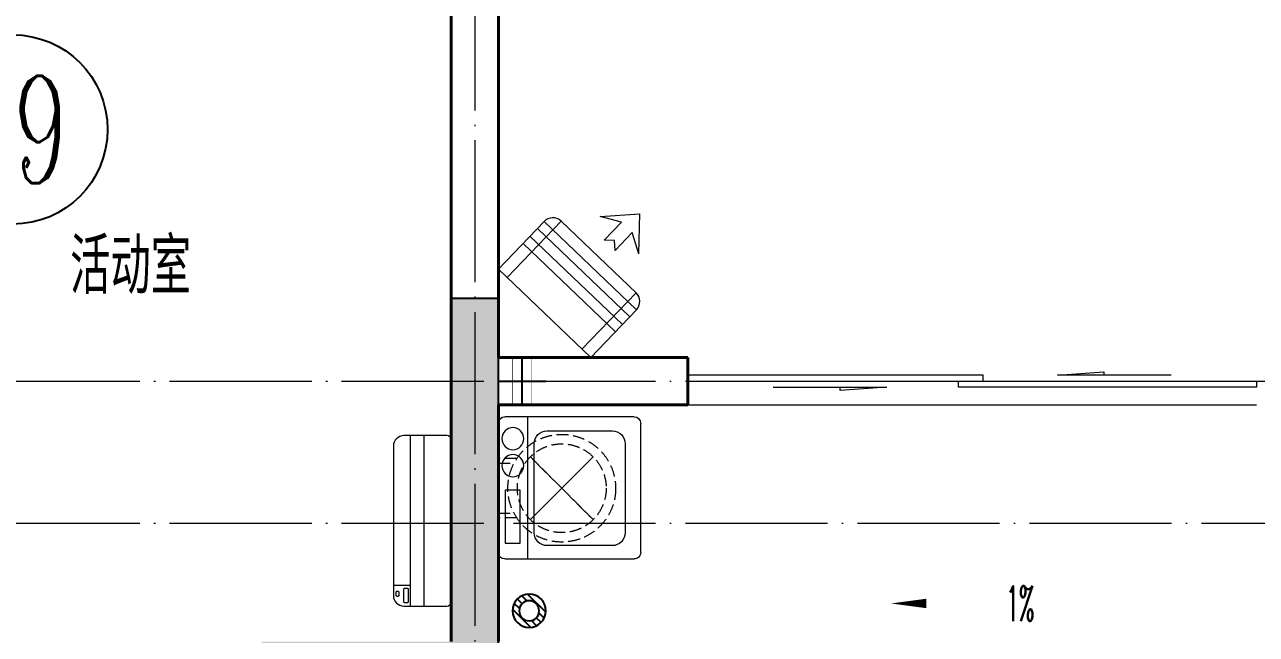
# Model space of a CAD drawing. Extents: x 27938 to 650306, y -92720 to 1524912.
# Drawn here: x 314517 to 319717, y 519471 to 522047 of the extents above; entities that cross this region are included whole.
import ezdxf
from ezdxf.enums import TextEntityAlignment as Align

# ---------------------------------------------------------------- set-up
doc = ezdxf.new("R2010")
doc.units = 0
doc.header["$LTSCALE"] = 1000
doc.header["$MEASUREMENT"] = 0
for name, pattern in [('$1$DASH', [0.35, 0.25, -0.1]), ('DASH', [0.35, 0.25, -0.1]), ('DOTE', [2.42, 2, -0.2, 0.02, -0.2])]:
    doc.linetypes.add(name, pattern=pattern)
for name, color, linetype in [('AXIS', 3, 'Continuous'), ('AXIS_TEXT', 4, 'Continuous'), ('COLUMN', 9, 'Continuous'), ('EQUIP_地漏', 7, 'Continuous'), ('PUB_TEXT', 4, 'Continuous'), ('机电标识类', 1, 'Continuous')]:
    doc.layers.add(name, color=color, linetype=linetype)
for name, color, linetype, lineweight in [('DOTE', 19, 'DOTE', 9), ('LVTRY', 1, 'Continuous', 13), ('PUB_HATCH', 8, 'Continuous', 9), ('WALL', 9, 'Continuous', 40), ('WINDOW', 8, 'Continuous', 15), ('平面-排水沟', 86, 'Continuous', 15), ('平面-空调室内机', 176, 'Continuous', 9), ('平面-空调预留孔', 173, 'Continuous', 15), ('空调', 76, 'Continuous', 13), ('粉刷', 251, 'Continuous', 9)]:
    doc.layers.add(name, color=color, linetype=linetype, lineweight=lineweight)
doc.styles.add('_TCH_AXIS', font='COMPLEX', dxfattribs={"bigfont": 'GBCBIG'})
doc.styles.add('_TCH_DIM', font='SIMPLEX.shx', dxfattribs={"width": 0.6, "oblique": 10, "bigfont": 'hztxt.shx'})
doc.styles.add('COMPLEX', font='COMPLEX')
doc.styles.get("Standard").update_dxf_attribs({"font": 'gbenor.shx', "bigfont": 'gbcbig.shx'})

# ---------------------------------------------------------------- blocks, each defined once
blk = doc.blocks.new('FGDGDRGSDGDG')
at = {"layer": 'DOTE', "linetype": 'DOTE', "ltscale": 0.3}
for p, q in [((534482.5, 523848.5), (534482.5, 513948.5)), ((488182.5, 517748.5), (546982.5, 517748.5)), ((488182.5, 517148.5), (546982.5, 517148.5))]:
    blk.add_line(p, q, dxfattribs=at)
blk = doc.blocks.new('gdfgdgdgr')
at = {"layer": 'PUB_HATCH'}
blk.add_hatch(color=256, dxfattribs=at).paths.add_polyline_path([(520677.8, 520713.9), (520677.8, 520513.9), (521677.8, 520513.9), (521677.8, 522163.9), (521477.8, 522163.9), (521477.8, 520713.9)])
at = {"layer": 'COLUMN', "color": 8}
for p, q in [((521677.8, 522163.9), (521477.8, 522163.9)), ((521477.8, 522163.9), (521477.8, 520713.9)), ((521677.8, 520513.9), (521677.8, 522163.9))]:
    blk.add_line(p, q, dxfattribs=at)
blk = doc.blocks.new('RECTANG')
at = {"color": 0}
for p, q in [((1, 1), (0, 1)), ((0, 1), (0, 0)), ((1, 0), (1, 1)), ((0, 0), (1, 0))]:
    blk.add_line(p, q, dxfattribs=at)
blk = doc.blocks.new('洗衣机')
at = {"layer": 'LVTRY', "color": 0}
for p, q in [((3791567.4, 243472.1), (3791021, 243472.1)), ((3791116.5, 243472.1), (3791116.5, 242871.5)), ((3790993.7, 243444.5), (3790993.7, 242899.1)), ((3791199, 243412.7), (3791474.9, 243412.7)), ((3791594.6, 242899.1), (3791594.6, 243444.5)), ((3791145.1, 242982.5), (3791145.1, 243358)), ((3791528.8, 243358), (3791528.8, 242982.5)), ((3791474.9, 242927.8), (3791199, 242927.8)), ((3791021, 242871.5), (3791567.4, 242871.5))]:
    blk.add_line(p, q, dxfattribs=at)
at = {"layer": 'LVTRY', "color": 0, "extrusion": (0, 0, -1)}
for centre, major_axis, start_param, end_param in [((3791021, 243444.5), (0, 27.6), -1.570796, 0), ((3791567.4, 243444.5), (0, 27.6), 0, 1.570796), ((3791055.1, 243379.8), (0, 46.9), 3.141593, 9.424778), ((3791199, 243358), (0, 54.7), 4.712389, 6.283185), ((3791474.9, 243358), (0, 54.7), 0, 1.570796), ((3791055.1, 243265.7), (0, 46.9), 3.141593, 9.424778), ((3791199, 242982.5), (0, 54.7), 3.141593, 4.712389), ((3791474.9, 242982.5), (0, 54.7), 1.570796, 3.141593), ((3791021, 242899.1), (0, 27.6), 3.141593, 4.712389), ((3791567.4, 242899.1), (0, 27.6), 1.570796, 3.141593)]:
    blk.add_ellipse(centre, major_axis=major_axis, ratio=0.986385, start_param=start_param, end_param=end_param, dxfattribs=at)
at = {"layer": 'LVTRY', "color": 8, "xscale": 63.25620569481588, "yscale": 224.5369532744355, "zscale": 64.12934308941763, "rotation": 180}
blk.add_blockref('RECTANG', (3791085.2, 243162.4), dxfattribs=at)
blk = doc.blocks.new('dnfhfn')
at = {"color": 0, "linetype": '$1$DASH', "ltscale": 0.2}
for p, q in [((101.9, 495, 0), (121.9, 495, 0)), ((101.9, 417.2, 0), (101.9, 495, 0)), ((121.9, 495, 0), (121.9, 429, 0)), ((353.1, 495, 0), (333.1, 495, 0)), ((333.1, 495, 0), (333.1, 429, 0)), ((353.1, 417.2, 0), (353.1, 495, 0))]:
    blk.add_line(p, q, dxfattribs=at)
at = {"color": 0, "linetype": '$1$DASH', "ltscale": 0.2, "elevation": 0}
for points in [[(94.9, 360.1), (94.9, 360.1), (360.1, 94.9), (360.1, 94.9)], [(360.1, 360.1), (94.9, 94.9), (94.9, 94.9), (360.1, 360.1)]]:
    blk.add_lwpolyline(points, close=True, dxfattribs=at)
at = {"color": 0, "linetype": '$1$DASH', "ltscale": 0.2}
for radius in [227.5, 187.5]:
    blk.add_circle((227.5, 227.5, 0), radius, dxfattribs=at)
blk = doc.blocks.new('dasdasf1sa2f31as32f')
at = {"color": 0}
for p, q in [((-116, 585.6), (43.3, 640.5)), ((82.7, 476.6), (43.3, 640.5)), ((-22.8, 585.5), (-116, 585.6)), ((-22.8, 585.5), (-73.4, 493.2)), ((-269.8, 524.3), (-427.7, 236.5)), ((-269.8, 524.3), (113.7, 314)), ((32.4, 555.1), (-18.1, 462.9)), ((82.7, 476.6), (32.4, 555.1)), ((-473.5, 259.7), (-339.5, 504)), ((114.7, 208.4), (-359.1, 468.2)), ((134.6, 245.5), (-338.8, 505.1)), ((-31.3, 504.4), (-73.4, 493.2)), ((-18.1, 462.9), (-31.3, 504.4)), ((92.6, 168.8), (-380.9, 428.5)), ((72.3, 131.9), (-401.1, 391.6)), ((113.7, 314), (-44.2, 26.2)), ((0, 0), (-473.5, 259.7)), ((134, 244.4), (0, 0))]:
    blk.add_line(p, q, dxfattribs=at)
for centre, start, end in [((-294.5, 479.4), 61.2593, 151.2593), ((89, 269), 331.2593, 61.2593)]:
    blk.add_arc(centre, 51.3, start, end, dxfattribs=at)
blk = doc.blocks.new('A$C001338C2')
at = {"color": 0}
for p, q in [((845, 303.6), (55, 303.6)), ((109.1, 214.8), (109.1, 303.6)), ((0, 248.6), (0, 22)), ((900, 22), (900, 248.6)), ((22, 0), (878, 0))]:
    blk.add_line(p, q, dxfattribs=at)
at = {"color": 0, "lineweight": 5}
for p, q in [((900, 214.8), (0, 214.8)), ((900, 143.2), (0, 143.2))]:
    blk.add_line(p, q, dxfattribs=at)
at = {"color": 0}
for points in [[(73.1, 275), (56.8, 275, -0.414214), (51.3, 280.5), (51.3, 283.4, -0.414214), (56.8, 288.9), (73.1, 288.9, -0.414214), (78.6, 283.4), (78.6, 280.5, -0.414214)], [(89.2, 226.4), (22.2, 226.4, -0.414214), (16.7, 231.9), (16.7, 243.1, -0.414214), (22.2, 248.6), (89.2, 248.6, -0.414214), (94.7, 243.1), (94.7, 231.9, -0.414214)]]:
    blk.add_lwpolyline(points, format="xyb", close=True, dxfattribs=at)
for centre, radius, start, end in [((55, 248.6), 55, 90, 180), ((845, 248.6), 55, 360, 90), ((22, 22), 22, 180, 270), ((878, 22), 22, 270, 360)]:
    blk.add_arc(centre, radius, start, end, dxfattribs=at)
blk = doc.blocks.new('dongkong')
at = {"color": 0}
blk.add_wipeout([(-603756, 210771), (-603756, 210570.8), (-603836, 210570.8), (-603836, 210771)], dxfattribs=at)
at = {"layer": '机电标识类', "color": 0, "linetype": 'DASH', "ltscale": 400}
for p, q in [((-603796, 210771), (-603796, 210570.8)), ((-603896, 210670.7), (-603696, 210670.7))]:
    blk.add_line(p, q, dxfattribs=at)
at = {"layer": '空调', "color": 0, "linetype": 'DASH', "const_width": 2}
blk.add_lwpolyline([(-603756, 210771), (-603756, 210570.8), (-603836, 210570.8), (-603836, 210771)], close=True, dxfattribs=at)
blk = doc.blocks.new('$DorLib2D$00000131')
at = {"color": 0, "linetype": 'Continuous'}
for p, q in [((0.15, 0.125), (0.2319, 0.1973)), ((0.2319, 0.1973), (0.2319, 0.125)), ((-0.5, 0.125), (-0.5, 0)), ((0.0192, 0.125), (-0.5, 0.125)), ((0.0192, 0), (0.0192, 0.125)), ((0.35, 0.125), (0.15, 0.125)), ((-0.5, 0), (0.0192, 0)), ((-0.024, 0), (0.5, 0)), ((-0.024, -0.125), (-0.024, 0)), ((0.5, 0), (0.5, -0.125)), ((-0.35, -0.125), (-0.15, -0.125)), ((-0.2319, -0.1973), (-0.2319, -0.125)), ((-0.15, -0.125), (-0.2319, -0.1973)), ((0.5, -0.125), (-0.024, -0.125))]:
    blk.add_line(p, q, dxfattribs=at)
blk = doc.blocks.new('_AXISO')
blk.add_circle((0, 0), 0.5)
at = {"layer": 'AXIS_TEXT', "style": 'COMPLEX', "width": 1.041667}
blk.add_attdef('A', text='', height=0.56, dxfattribs=at).set_placement((-0.25, -0.28), (0.25, -0.28), align=Align.FIT)
blk = doc.blocks.new('$TwtSys$00000543')
for p, q in [((-140, -13), (13, 140)), ((19, 83), (63, 126)), ((-13, -140), (140, 13)), ((60, 60), (100, 100)), ((83, 19), (126, 63)), ((-126, -63), (-83, -19)), ((-100, -100), (-60, -60)), ((-63, -126), (-19, -83))]:
    blk.add_line(p, q)
for radius in [141, 84.6]:
    blk.add_circle((0, 0), radius)

msp = doc.modelspace()

# ---------------------------------------------------------------- linework, layer by layer
at = {"layer": 'WALL', "color": 8}
for p, q in [((316316.6, 523640.4), (316316.6, 520540.4)), ((317316.6, 520440.4), (317316.6, 520640.4)), ((316316.6, 520540.4), (316316.6, 519440.4))]:
    msp.add_line(p, q, dxfattribs=at)
at = {"layer": 'WINDOW'}
msp.add_line((317316.6, 520440.4), (319716.6, 520440.4), dxfattribs=at)
at = {"layer": '平面-排水沟', "color": 8}
msp.add_lwpolyline([(318595.4, 519601.4, 0, 0, 0), (318173.9, 519601.4, 0, 40, 0), (318323.9, 519601.4, 0, 0, 0)], format="xyseb", dxfattribs=at)

# ---------------------------------------------------------------- block references
msp.add_blockref('FGDGDRGSDGDG', (-218065.9, 2792))
at = {"color": 8}
msp.add_blockref('gdfgdgdgr', (-205160.8, -1273.4), dxfattribs=at)
at = {"layer": 'AXIS'}
ref = msp.add_blockref('_AXISO', (314466.6, 521604.2), dxfattribs=dict(at, xscale=800, yscale=800, zscale=800))
ref.add_attrib('A', '29', dxfattribs={"layer": 'AXIS_TEXT', "height": 452.55, "style": '_TCH_AXIS', "width": 0.617647}).set_placement((314240.3, 521377.9), (314692.9, 521377.9), align=Align.FIT)
at = {"layer": 'EQUIP_地漏', "xscale": 0.5, "yscale": -0.5, "zscale": 0.5, "rotation": 180}
msp.add_blockref('$TwtSys$00000543', (316646.6, 519570.4), dxfattribs=at)
at = {"layer": 'WINDOW', "xscale": 2400, "yscale": 200, "zscale": 2400}
msp.add_blockref('$DorLib2D$00000131', (318516.6, 520540.4), dxfattribs=at)
at = {"layer": '平面-空调预留孔', "color": 8}
for name, p, rotation in [('dasdasf1sa2f31as32f', (316906.8, 520640.4), 344.9999999966897), ('dnfhfn', (317011.7, 519860.8, 0), 90.00000000000001)]:
    msp.add_blockref(name, p, dxfattribs=dict(at, rotation=rotation))
at = {"layer": '平面-空调预留孔', "color": 8, "xscale": 0.800000000046565, "yscale": 0.800000000046565, "zscale": 0.800000000046565, "rotation": 90.00000023343017}
msp.add_blockref('A$C001338C2', (316316.5, 519590.4), dxfattribs=at)
at = {"layer": '粉刷', "color": 8}
msp.add_blockref('洗衣机', (-3474477.2, 276918), dxfattribs=at)

# ---------------------------------------------------------------- texts
at = {"layer": 'PUB_TEXT', "color": 8}
msp.add_text('活动室', height=236.31, dxfattribs=at).set_placement((314708.7, 520908.7))
at = {"layer": '平面-排水沟', "color": 8, "style": '_TCH_DIM', "width": 0.423529}
msp.add_text('1%', height=148.75, dxfattribs=at).set_placement((318660.5, 519527))

# ---------------------------------------------------------------- next in the draw order: block references
at = {"layer": '平面-空调室内机', "color": 8, "ltscale": 0.3, "xscale": -1, "rotation": 180}
msp.add_blockref('dongkong', (920412.7, 731211.1), dxfattribs=at)

# ---------------------------------------------------------------- next in the draw order: linework, layer by layer
at = {"layer": 'WALL', "color": 8}
for p, q in [((316516.6, 523740.4), (316516.6, 520640.4)), ((317316.6, 520640.4), (316516.6, 520640.4)), ((316516.6, 520440.4), (317316.6, 520440.4)), ((316516.6, 520440.4), (316516.6, 519440.4))]:
    msp.add_line(p, q, dxfattribs=at)

doc.saveas('drawing.dxf')
